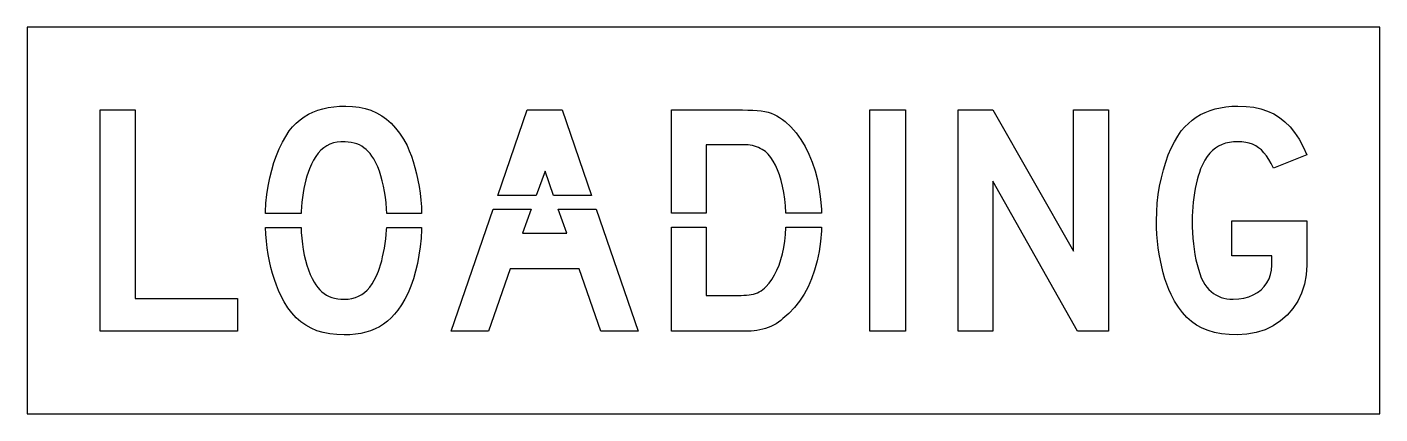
# Model space of a CAD drawing. Extents: x 0 to 49, y 0 to 14.
import ezdxf

# ---------------------------------------------------------------- set-up
doc = ezdxf.new("R2010")
doc.units = 0
doc.layers.add('CUT', color=7, linetype='Continuous')
doc.layers.add('OUTSIDE', color=1, linetype='Continuous')

msp = doc.modelspace()

# ---------------------------------------------------------------- linework, layer by layer
at = {"layer": 'CUT'}
for points in [[(7.6164, 4.1792), (7.6164, 3), (2.6476, 3), (2.6476, 11), (3.9108, 11), (3.9108, 4.1792)], [(12.9108, 8.2456), (12.8668, 8.4328), (12.8172, 8.612), (12.7612, 8.7824), (12.6988, 8.9424), (12.6308, 9.0928), (12.5564, 9.2312), (12.4916, 9.332), (12.4244, 9.4216), (12.3548, 9.5016), (12.2804, 9.5728), (12.2028, 9.6344), (12.1212, 9.688), (12.0348, 9.7328), (11.9428, 9.7704), (11.846, 9.8), (11.7428, 9.8232), (11.6332, 9.8392), (11.5172, 9.8488), (11.3676, 9.8488), (11.2268, 9.8352), (11.0948, 9.8064), (10.9708, 9.7632), (10.8548, 9.7048), (10.746, 9.6312), (10.6436, 9.5432), (10.5484, 9.4392), (10.4596, 9.32), (10.3764, 9.1848), (10.2988, 9.0336), (10.226, 8.8664), (10.1788, 8.7424), (10.1356, 8.6088), (10.0956, 8.4664), (10.0588, 8.3168), (10.0268, 8.1608), (9.998, 8), (9.974, 7.8352), (9.954, 7.6672), (9.938, 7.4968), (9.9268, 7.3264), (9.9236, 7.251), (8.6318, 7.251), (8.6332, 7.3128), (8.654, 7.6328), (8.6876, 7.9448), (8.7332, 8.248), (8.7916, 8.5416), (8.8612, 8.8248), (8.942, 9.096), (9.034, 9.3544), (9.1356, 9.5992), (9.2468, 9.8296), (9.3676, 10.044), (9.4964, 10.2424), (9.6196, 10.3896), (9.75, 10.5232), (9.8876, 10.6432), (10.034, 10.7496), (10.1892, 10.8424), (10.3524, 10.9232), (10.526, 10.9904), (10.7084, 11.0448), (10.902, 11.0872), (11.1052, 11.1168), (11.3196, 11.1344), (11.546, 11.14), (11.7916, 11.1312), (12.026, 11.1024), (12.2476, 11.0552), (12.4572, 10.9872), (12.6564, 10.9), (12.8436, 10.7928), (13.0212, 10.6648), (13.1884, 10.5168), (13.346, 10.3472), (13.494, 10.156), (13.6324, 9.9432), (13.7636, 9.7088), (13.8444, 9.5272), (13.9196, 9.3336), (13.9884, 9.1296), (14.0508, 8.9152), (14.1068, 8.6928), (14.1564, 8.4632), (14.198, 8.2264), (14.2332, 7.9848), (14.2604, 7.7392), (14.2804, 7.4896), (14.2918, 7.251), (13.028, 7.251), (13.0196, 7.4272), (13.002, 7.6408), (12.978, 7.8488), (12.9476, 8.0504)], [(19.3772, 11), (20.4396, 7.9106), (19.0649, 7.9106), (18.7596, 8.7824), (18.4437, 7.9106), (17.0519, 7.9106), (18.114, 11)], [(27.41, 8.0128), (27.3668, 8.2376), (27.3148, 8.4488), (27.254, 8.6472), (27.186, 8.8312), (27.1108, 8.9992), (27.0284, 9.1512), (26.9396, 9.2848), (26.8444, 9.4), (26.7932, 9.448), (26.7396, 9.4928), (26.682, 9.5352), (26.6212, 9.5744), (26.5572, 9.6104), (26.49, 9.6424), (26.4204, 9.6696), (26.3476, 9.6928), (26.2716, 9.712), (26.194, 9.7256), (26.1132, 9.7336), (26.03, 9.7368), (24.5988, 9.7368), (24.5988, 7.265), (23.3356, 7.265), (23.3356, 11), (25.918, 11), (26.1116, 10.9984), (26.286, 10.992), (26.4436, 10.9816), (26.5868, 10.9656), (26.7172, 10.944), (26.8372, 10.916), (26.9492, 10.8808), (27.0556, 10.8376), (27.1572, 10.7872), (27.258, 10.7272), (27.3588, 10.6576), (27.462, 10.5792), (27.6644, 10.3856), (27.8524, 10.1704), (28.0236, 9.9352), (28.178, 9.68), (28.3164, 9.4048), (28.4372, 9.112), (28.5404, 8.8016), (28.626, 8.4744), (28.6932, 8.1312), (28.742, 7.7736), (28.7716, 7.4008), (28.775, 7.265), (27.4847, 7.265), (27.4844, 7.2768), (27.4692, 7.532), (27.4444, 7.7776)], [(30.5212, 3), (30.5212, 11), (31.8124, 11), (31.8124, 3)], [(33.7212, 3), (33.7212, 11), (34.9844, 11), (37.9036, 5.8912), (37.9036, 11), (39.1668, 11), (39.1668, 3), (38.0436, 3), (34.9844, 8.4176), (34.9844, 3)], [(46.022, 4.0824), (45.846, 3.8152), (45.6372, 3.5752), (45.398, 3.3664), (45.13, 3.1904), (44.8372, 3.0488), (44.5204, 2.9456), (44.1828, 2.8816), (43.8268, 2.86), (43.5348, 2.8688), (43.2636, 2.8976), (43.0116, 2.9456), (42.7772, 3.0136), (42.5604, 3.1016), (42.3596, 3.2104), (42.174, 3.3408), (42.0028, 3.492), (41.8452, 3.6648), (41.6988, 3.86), (41.5644, 4.0784), (41.4404, 4.3192), (41.3596, 4.5008), (41.2844, 4.692), (41.2148, 4.8936), (41.1524, 5.104), (41.0964, 5.3224), (41.0476, 5.5472), (41.0052, 5.7784), (40.9708, 6.0136), (40.9428, 6.2536), (40.9236, 6.496), (40.9116, 6.7408), (40.9068, 6.9856), (40.9148, 7.308), (40.9364, 7.6264), (40.9724, 7.9408), (41.0212, 8.248), (41.0828, 8.5464), (41.1564, 8.8352), (41.2404, 9.1112), (41.3356, 9.3728), (41.4404, 9.6192), (41.554, 9.8472), (41.6756, 10.0552), (41.8052, 10.2424), (41.9292, 10.384), (42.0604, 10.5136), (42.2004, 10.6312), (42.3492, 10.7368), (42.506, 10.8304), (42.6724, 10.912), (42.8468, 10.9816), (43.03, 11.0384), (43.2228, 11.0832), (43.4236, 11.1144), (43.6348, 11.1336), (43.8548, 11.14), (44.1532, 11.1296), (44.4316, 11.0968), (44.6908, 11.0416), (44.9324, 10.9624), (45.1572, 10.8592), (45.3668, 10.7296), (45.5612, 10.5744), (45.7428, 10.392), (45.9108, 10.1808), (46.0684, 9.9416), (46.2148, 9.672), (46.3524, 9.372), (45.146, 8.8944), (45.0612, 9.0608), (44.9764, 9.2088), (44.8884, 9.34), (44.7988, 9.4544), (44.7044, 9.552), (44.6052, 9.6352), (44.5004, 9.7032), (44.3892, 9.7576), (44.2692, 9.7984), (44.1412, 9.8272), (44.0036, 9.844), (43.8548, 9.8488), (43.698, 9.8432), (43.55, 9.8248), (43.4108, 9.7944), (43.2804, 9.7504), (43.158, 9.6928), (43.0444, 9.6208), (42.9372, 9.5344), (42.838, 9.4336), (42.7452, 9.316), (42.6596, 9.1832), (42.5804, 9.0336), (42.5068, 8.8664), (42.4596, 8.7424), (42.4164, 8.6088), (42.3764, 8.4664), (42.3396, 8.3168), (42.3076, 8.1608), (42.2788, 8), (42.2548, 7.8352), (42.2348, 7.6672), (42.2188, 7.4968), (42.2076, 7.3264), (42.2004, 7.1552), (42.198, 6.9856), (42.2012, 6.776), (42.21, 6.5664), (42.2244, 6.36), (42.2444, 6.156), (42.2692, 5.9576), (42.3004, 5.7648), (42.3364, 5.5792), (42.3772, 5.4016), (42.4236, 5.2336), (42.4748, 5.076), (42.5308, 4.9296), (42.5916, 4.7968), (42.6572, 4.6896), (42.7268, 4.5928), (42.802, 4.5064), (42.8812, 4.4296), (42.966, 4.3624), (43.0548, 4.3056), (43.1484, 4.2576), (43.246, 4.2184), (43.3492, 4.1888), (43.4572, 4.1672), (43.5692, 4.1552), (43.686, 4.1512), (43.8844, 4.1616), (44.0724, 4.192), (44.2492, 4.2416), (44.4116, 4.3088), (44.5604, 4.3936), (44.6932, 4.4944), (44.8092, 4.6112), (44.9068, 4.7416), (44.9844, 4.8848), (45.042, 5.0408), (45.0772, 5.208), (45.09, 5.3856), (45.09, 5.7232), (43.63, 5.7232), (43.63, 6.9856), (46.3524, 6.9856), (46.3524, 5.3856), (46.3308, 5.0296), (46.2668, 4.692), (46.1636, 4.3752)], [(18.2619, 7.4086), (17.946, 6.5368), (19.546, 6.5368), (19.2407, 7.4086), (20.6123, 7.4086), (22.1284, 3), (20.7812, 3), (19.9948, 5.2456), (17.4964, 5.2456), (16.7108, 3), (15.3636, 3), (16.8793, 7.4086)], [(13.9924, 4.8872), (13.9012, 4.6256), (13.7988, 4.3808), (13.686, 4.1528), (13.5612, 3.9448), (13.426, 3.7576), (13.31, 3.6104), (13.1852, 3.4768), (13.0524, 3.3568), (12.9116, 3.2504), (12.7628, 3.1576), (12.6052, 3.0768), (12.4396, 3.0096), (12.266, 2.9552), (12.0844, 2.9128), (11.894, 2.8832), (11.6956, 2.8656), (11.4892, 2.86), (11.2172, 2.8688), (10.962, 2.8976), (10.7236, 2.9448), (10.4996, 3.0128), (10.2908, 3.1), (10.0964, 3.2072), (9.9156, 3.3352), (9.7468, 3.4832), (9.5908, 3.6528), (9.446, 3.844), (9.3116, 4.0568), (9.1876, 4.2912), (9.106, 4.4672), (9.0292, 4.6584), (8.958, 4.8624), (8.8924, 5.0768), (8.8332, 5.3016), (8.7804, 5.5336), (8.7356, 5.7712), (8.6972, 6.0128), (8.6668, 6.2568), (8.6444, 6.5016), (8.6308, 6.7456), (8.6307, 6.749), (9.9225, 6.749), (9.9316, 6.564), (9.9484, 6.3552), (9.9724, 6.1488), (10.0036, 5.9472), (10.0404, 5.7512), (10.0836, 5.5616), (10.134, 5.3808), (10.19, 5.2096), (10.2524, 5.0496), (10.3204, 4.9024), (10.3948, 4.7688), (10.4596, 4.668), (10.5284, 4.5768), (10.6012, 4.4944), (10.6788, 4.4208), (10.7604, 4.3568), (10.8476, 4.3016), (10.9396, 4.2552), (11.0372, 4.2176), (11.1412, 4.188), (11.2508, 4.1672), (11.3668, 4.1552), (11.4892, 4.1512), (11.6324, 4.1576), (11.766, 4.1768), (11.8916, 4.2104), (12.0092, 4.2568), (12.1196, 4.3176), (12.2228, 4.3928), (12.3196, 4.4824), (12.4108, 4.5872), (12.4964, 4.7072), (12.5764, 4.8432), (12.6524, 4.9944), (12.7244, 5.1616), (12.766, 5.2736), (12.806, 5.4), (12.8436, 5.5376), (12.8796, 5.684), (12.9124, 5.8392), (12.942, 6), (12.9684, 6.1648), (12.9908, 6.332), (13.0092, 6.4992), (13.022, 6.6656), (13.0265, 6.749), (14.2916, 6.749), (14.29, 6.6704), (14.2708, 6.3568), (14.2396, 6.0472), (14.1956, 5.7432), (14.1396, 5.448), (14.0716, 5.1616)], [(28.2876, 4.6024), (28.1404, 4.3296), (27.9756, 4.0768), (27.7932, 3.8456), (27.594, 3.636), (27.378, 3.4488), (27.298, 3.3816), (27.2148, 3.32), (27.1268, 3.2648), (27.0356, 3.2144), (26.9412, 3.1696), (26.8444, 3.1296), (26.7452, 3.0952), (26.6436, 3.0664), (26.5412, 3.0424), (26.4372, 3.0232), (26.3324, 3.0096), (26.2268, 3), (26.2044, 3), (26.178, 3), (26.1484, 3), (26.1164, 3), (26.082, 3), (26.0444, 3), (26.0044, 3), (25.9628, 3), (25.9188, 3), (25.8732, 3), (25.826, 3), (25.778, 3), (23.3356, 3), (23.3356, 6.763), (24.5988, 6.763), (24.5988, 4.2912), (25.862, 4.2912), (25.9636, 4.2928), (26.0588, 4.2984), (26.1484, 4.308), (26.2324, 4.3216), (26.3108, 4.3392), (26.3844, 4.3616), (26.4548, 4.388), (26.5212, 4.42), (26.5844, 4.4568), (26.6452, 4.4992), (26.7036, 4.5464), (26.7604, 4.6), (26.8748, 4.7272), (26.9796, 4.8704), (27.0756, 5.0288), (27.1612, 5.2008), (27.238, 5.3872), (27.3044, 5.5856), (27.3604, 5.7976), (27.4068, 6.02), (27.4428, 6.2536), (27.4692, 6.4976), (27.4844, 6.7512), (27.4847, 6.763), (28.7746, 6.763), (28.7708, 6.6208), (28.7396, 6.2432), (28.6884, 5.8808), (28.6172, 5.5344), (28.526, 5.2056), (28.4164, 4.8944)]]:
    msp.add_lwpolyline(points, close=True, dxfattribs=at)
at = {"layer": 'OUTSIDE'}
msp.add_lwpolyline([(0, 0), (49, 0), (49, 14), (0, 14)], close=True, dxfattribs=at)

doc.saveas('drawing.dxf')
